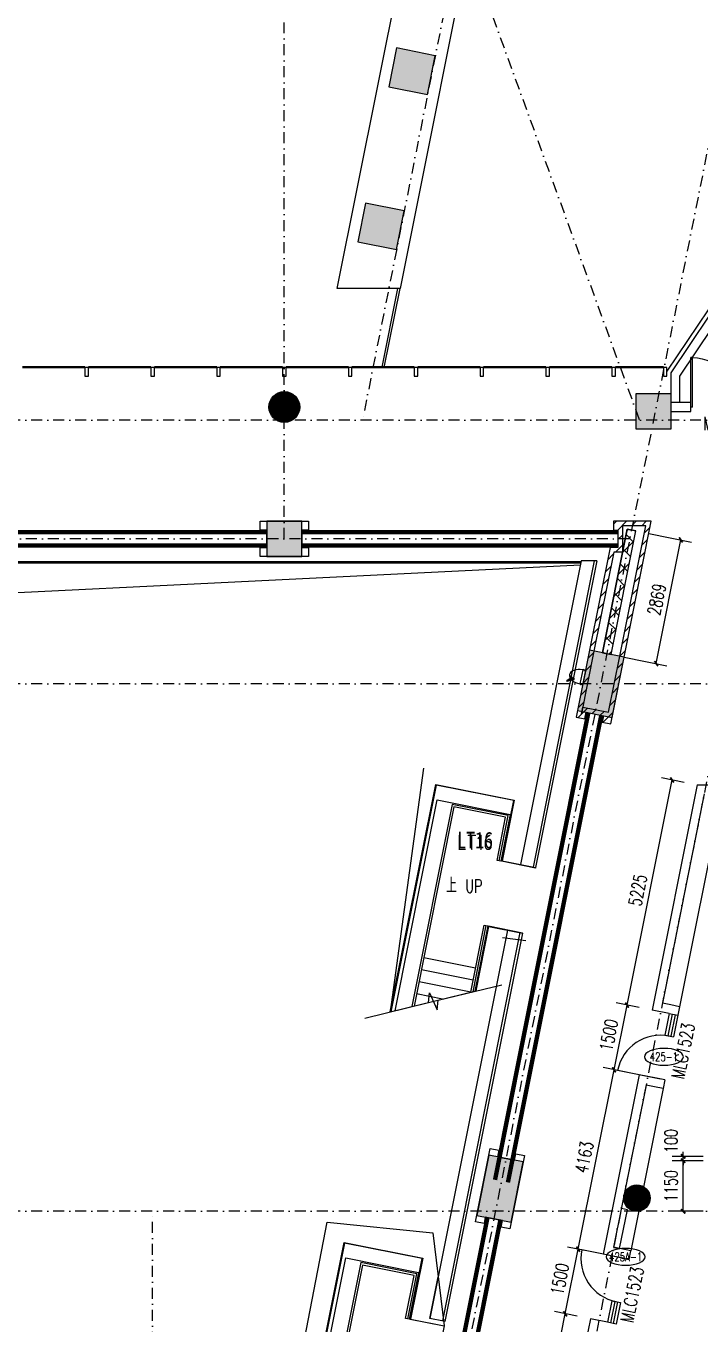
# Model space of a CAD drawing. Extents: x -354516 to 794396, y -401250 to -150594.
# Drawn here: x -287101 to -271746, y -334724 to -305188 of the extents above; entities that cross this region are included whole.
import ezdxf
from ezdxf.enums import TextEntityAlignment as Align
from ezdxf.xclip import XClip

# ---------------------------------------------------------------- set-up
doc = ezdxf.new("R2010")
doc.units = 0
doc.header["$LTSCALE"] = 1000
doc.header["$MEASUREMENT"] = 0
doc.header["$XCLIPFRAME"] = 2
for name, pattern in [('DASH', [0.35, 0.25, -0.1]), ('DASHDOT2', [0.5, 0.25, -0.125, 0, -0.125]), ('DOTE', [2.4200000000000004, 2, -0.2, 0.02, -0.2])]:
    doc.linetypes.add(name, pattern=pattern)
for name, color, linetype in [('3T_BAR', 7, 'Continuous'), ('510p-01$0$Door No.', 252, 'Continuous'), ('an-furniture', 176, 'Continuous'), ('COLUMN', 2, 'Continuous'), ('CURTWALL', 4, 'Continuous'), ('DIM_SYMB', 3, 'Continuous'), ('DOTE', 251, 'DOTE'), ('FIRE-CURTAIN', 30, 'Continuous'), ('PUB_DIM', 3, 'Continuous'), ('PUB_HATCH', 8, 'Continuous'), ('PUB_TEXT', 7, 'Continuous'), ('S-EQ1', 32, 'Continuous'), ('S-ZLSP', 1, 'Continuous'), ('SPACE', 251, 'Continuous'), ('STAIR', 250, 'Continuous'), ('SURFACE', 6, 'Continuous'), ('WALL', 2, 'Continuous'), ('WINDOW', 4, 'Continuous'), ('WINDOW_TEXT', 7, 'Continuous'), ('墙体', 7, 'Continuous'), ('房间名字和编号', 252, 'Continuous'), ('楼梯', 145, 'Continuous'), ('石膏墙体', 31, 'Continuous'), ('防火墙填充', 10, 'Continuous')]:
    doc.layers.add(name, color=color, linetype=linetype)
doc.styles.add('510p-04$0$_TCH_WINDOW', font='SIMPLEX', dxfattribs={"bigfont": 'GBCBIG'})
doc.styles.add('_TCH_DIM', font='SIMPLEX', dxfattribs={"bigfont": 'GBCBIG'})
doc.styles.add('_TCH_DIM_T3', font='SIMPLEX', dxfattribs={"width": 0.7058823529411765, "bigfont": 'GBCBIG'})
doc.styles.add('_TCH_WINDOW', font='SIMPLEX', dxfattribs={"bigfont": 'GBCBIG'})
doc.styles.add('DIMHT', font='simhei_0.ttf', dxfattribs={"width": 0.8})
doc.styles.get("Standard").update_dxf_attribs({"font": 'gbenor.shx', "bigfont": 'gbcbig.shx'})
doc.dimstyles.new('_TCH_ARCH&&100', dxfattribs={"dimtxt": 297.5, "dimasz": 100, "dimexe": 250, "dimexo": 300, "dimgap": 126.25, "dimtad": 1, "dimdec": 0, "dimzin": 0, "dimdsep": 46, "dimtxsty": '_TCH_DIM_T3', "dimblk": 'ARCHTICK', "dimcen": 0.09, "dimclrt": 7, "dimazin": 2, "dimtfac": 1, "dimtdec": 0, "dimtix": 1, "dimtmove": 2, "dimatfit": 3, "dimfxl": 0, "dimtolj": 1, "dimtzin": 0, "dimarcsym": 0})

# ---------------------------------------------------------------- blocks, each defined once
blk = doc.blocks.new('25041028')
at = {"layer": 'S-EQ1'}
for p, q in [((1344688.278864381, 4994.951760336873), (1344741.729683243, 5044.600674388057)), ((1344688.278864381, 4994.951760336815), (1344688.278864381, 4402.748391522618)), ((1344769.779837442, 5044.600674388057), (1344741.729683243, 5044.600674388057)), ((1344769.779837442, 5044.600674388057), (1344797.829991642, 5044.600674387999)), ((1344822.203685042, 5021.960658117605), (1344797.829991642, 5044.600674387999)), ((1344822.203685042, 5021.960658117547), (1344822.203685042, 4375.739493741828)), ((1344688.278864381, 4402.748391522618), (1344741.729683243, 4353.099477471493)), ((1344741.729683243, 4353.099477471493), (1344769.779837442, 4353.099477471435)), ((1344797.829991642, 4353.099477471435), (1344769.779837442, 4353.099477471435)), ((1344822.203685042, 4375.739493741828), (1344797.829991642, 4353.099477471435)), ((1345127.297443343, 4551.03064771404), (1345144.49450308, 4488.814474706713)), ((1345257.889886836, 4503.530017506622), (1345391.505621732, 4369.914282681595)), ((1345281.426092641, 4651.510824018682), (1345321.661791642, 4629.467179897358)), ((1345432.560718433, 4410.969379361428), (1345300.929945747, 4542.600151977851)), ((1345391.505621732, 4369.914282681595), (1345432.560718433, 4410.969379361428))]:
    blk.add_line(p, q, dxfattribs=at)
at = {"layer": 'S-EQ1', "extrusion": (0, 0, -1)}
for centre, major_axis, ratio, start_param, end_param in [((1344822.203685042, 4698.850075929658), (546.928219528636, 7.289896484518804e-11), 0.5907732873361754, -1.570796326794818, 1.570796326794975), ((1344917.075827812, 4708.41562254884), (382.1900821200234, 1.708091402405838e-11), 0.4930909671727352, 0.3067428626428077, 0.9883786079993562), ((1344918.922117544, 4698.253770653624), (419.1163271804464, 6.26987855058423e-10), 0.5929162391626457, 0.280468871778204, 1.002485109624426)]:
    blk.add_ellipse(centre, major_axis=major_axis, ratio=ratio, start_param=start_param, end_param=end_param, dxfattribs=at)
blk = doc.blocks.new('GRID')
at = {"layer": '墙体', "color": 250, "linetype": 'DASHDOT2', "lineweight": -3}
for p, q in [((56801.46680372731, 82511.17087839247), (51216.54076908319, 54586.54070517188)), ((63175.24119571829, 81236.41599999426), (46456.91773133927, -2355.20132190088)), ((65920.86708765286, 80687.29082160734), (49202.54362327385, -2904.326500287803)), ((49436.38350671662, 51886.54070517188), (49436.38350671661, 72586.54070517188)), ((53157.62901285987, 66586.54070517188), (57525.27182405427, 54586.54070517188)), ((107436.3835067166, 54586.54070517188), (-19063.61649328339, 54586.54070517188)), ((57305.26613675383, 51886.54070517188), (-19063.61649328339, 51886.54070517182)), ((107436.3835067166, 48586.54070517188), (-19063.61649328339, 48586.54070517188)), ((107436.3835067166, 36586.54070517188), (-19063.61649328339, 36586.54070517188)), ((46436.38350671661, -11413.45929482812), (46436.38350671661, 36586.54070517188))]:
    blk.add_line(p, q, dxfattribs=at)
blk = doc.blocks.new('510I-02-CentralForum-00$0$Atrium Stair E3-4')
at = {"layer": 'STAIR'}
for p, q in [((608325.6296748427, 127462.2595754179), (608531.5516167373, 128491.8692848906)), ((608832.5997956059, 127473.0439805641), (609089.4379831955, 128757.2349185127)), ((609431.6606396664, 128688.7903863816), (609174.8224492176, 127404.5994498419)), ((605732.9743683153, 114498.9830427813), (608031.4554721355, 125991.3885618814)), ((608320.7366788881, 124913.7284173232), (608495.2800431682, 125786.4452183758)), ((608495.2800431682, 125786.4452183758), (608320.7366828012, 124913.7284165406)), ((608778.6580620279, 125729.7696146039), (608604.1147008662, 124857.0528126706)), ((608837.5027089032, 125718.0006852288), (608662.9593477155, 124845.2838832474)), ((606174.2356723762, 116960.2405387651), (604997.5388615471, 117195.5799009309)), ((604009.056982174, 114843.7665200095), (604507.2485237017, 114744.128211704))]:
    blk.add_line(p, q, dxfattribs=at)
for points in [[(604009.1020074072, 114843.757514963), (606880.168276588, 129199.0888608654), (608667.7783805612, 128841.5668400709), (608391.3285866108, 127459.3178320914), (609155.210835582, 127306.5413822971)], [(609153.2496743524, 127296.7355755159), (608379.5616185776, 127451.4731866709), (608656.0114125279, 128833.7221946502), (606888.0129219935, 129187.3218927571), (604018.9078141641, 114841.7963536115)], [(604109.0455487977, 114823.7688066848), (606914.4868619497, 128850.9753724434), (608572.7352863301, 128519.3256875673), (608359.9492797058, 127455.3956544453), (608276.6006410582, 127472.0653821748), (608472.7167761959, 128452.6460578631), (607296.0199653668, 128687.9854200288), (604507.2485237017, 114744.128211704)], [(608531.5516167373, 128491.8692848906), (607256.7967374844, 128746.8202607412), (604458.2194890623, 114753.9340186318)], [(609372.8159930101, 128700.5593158568), (609115.9778025962, 127416.3683791663)], [(609174.8224492176, 127404.5994498419), (608832.589937449, 127473.0459521956)], [(609153.2496743524, 127296.7355755159), (609174.8224492176, 127404.5994498419)], [(608857.1143224171, 125816.0587527979), (608093.2267916759, 125968.8362589462), (605796.706849207, 114486.2365466027), (605786.9010424501, 114488.197707954), (608085.3821462704, 125980.6032270544), (608859.0754837684, 125825.8645595548)], [(608857.1143224171, 125816.0587527979), (608859.0754837684, 125825.8645595548)], [(608495.270247852, 125786.447177439), (608837.5027089032, 125718.0006852288)], [(608495.270247852, 125786.447177439), (608837.5027089032, 125718.0006852288)], [(608837.5027089032, 125718.0006852288), (608857.1143224171, 125816.0587527979)], [(607786.3103032118, 125020.6136929432), (606609.6134923827, 125255.9530551089)], [(607731.3977853734, 124746.0511037509), (606554.700974544, 124981.3904659153)], [(607676.4852675347, 124471.4885145573), (606499.7884567054, 124706.827876722)], [(607621.572749696, 124196.9259253639), (606444.8759388666, 124432.2652875284)], [(607566.6602318573, 123922.3633361705), (606389.963421028, 124157.7026983351)], [(607511.7477140186, 123647.800746977), (606335.0509031892, 123883.1401091415)], [(607456.8351961799, 123373.2381577835), (606280.1383853506, 123608.5775199482)], [(607401.9226783413, 123098.6755685901), (606225.2258675118, 123334.0149307547)], [(607347.0101605025, 122824.1129793966), (606170.3133496734, 123059.4523415624)], [(607292.0976426639, 122549.5503902033), (606115.4008318348, 122784.8897523691)], [(607237.1851248251, 122274.9878010097), (606060.4883139958, 122510.3271631742)], [(607182.2726069865, 122000.4252118162), (606005.5757961574, 122235.764573982)], [(607127.3600891478, 121725.8626226234), (605950.6632783188, 121961.2019847891)], [(606778.2733686018, 119980.4290198932), (605601.5765577724, 120215.7683820572)], [(606833.1858864404, 120254.9916090865), (605656.4890756108, 120490.3309712494)], [(606723.3608507632, 119705.8664306996), (605546.6640399337, 119941.2057928636)], [(606668.4483329244, 119431.3038415063), (605491.751522095, 119666.6432036703)], [(606613.5358150858, 119156.7412523128), (605436.8390042563, 119392.0806144767)], [(606558.623297247, 118882.1786631194), (605381.9264864177, 119117.5180252834)], [(606503.7107794083, 118607.6160739259), (605327.0139685789, 118842.9554360898)], [(606448.7982615697, 118333.0534847324), (605272.1014507402, 118568.3928468963)], [(606393.8857437309, 118058.490895539), (605217.1889329018, 118293.8302577047)], [(606338.9732258923, 117783.9283063455), (605162.2764150632, 118019.2676685113)], [(606284.0607080535, 117509.365717152), (605107.3638972245, 117744.7050793178)], [(606229.1481902149, 117234.8031279586), (605052.4513793858, 117470.1424901244)], [(604942.6263437084, 116921.0173117374), (606119.3231545375, 116685.6779495717)], [(606119.3231545375, 116685.6779495717), (604942.6263437084, 116921.0173117374)], [(606009.4981188601, 116136.5527711847), (604832.801308031, 116371.8921333505)], [(606064.4106366988, 116411.1153603782), (604887.7138258697, 116646.454722544)]]:
    blk.add_lwpolyline(points, dxfattribs=at)
blk.add_lwpolyline([(608065.7750769984, 125984.5246409088), (605767.2939731783, 114492.1191218087), (605683.9453345308, 114508.7888495382), (607982.4264383509, 126001.1943686384)], close=True, dxfattribs=at)
blk = doc.blocks.new('510I-02-CentralForum-00$0$Atrium Stair E4-5')
at = {"layer": '楼梯'}
for p, q in [((616357.4809652906, 126965.573198304), (616563.402902276, 127995.1829087614)), ((614047.2329484434, 115414.332827649), (616063.3067695969, 125494.702183365)), ((614151.1744963727, 116188.9915619403), (612974.4776844213, 116424.3309184952)), ((612813.2070584237, 115617.9777685126), (612313.2364380134, 115708.4865509665)), ((614874.8529486204, 115248.8088317176), (614876.8141099251, 115258.6146384839))]:
    blk.add_line(p, q, dxfattribs=at)
for points in [[(612313.2357509257, 115708.483115528), (614912.0195587798, 128702.4024769887), (616699.6296644578, 128344.8804647182), (616423.1798770727, 126962.6314552908), (617187.0621267722, 126809.855009139)], [(617185.1009655894, 126800.0492023485), (616411.4129090768, 126954.7868098142), (616687.862696462, 128337.0358192415), (614919.8642042414, 128690.6355089179), (612323.0774644127, 115706.7014878311)], [(612413.5459508987, 115690.3277002078), (614946.338145776, 128354.2889886034), (616604.5865717379, 128022.6393116344), (616391.8005701862, 126958.709277495), (616308.4519314592, 126975.3790048271), (616504.5680619216, 127955.9596814533), (615327.8712499703, 128191.2990380082), (612813.2070584237, 115617.9777685126)], [(616563.402902276, 127995.1829087614), (615288.6480218074, 128250.1338785335), (612763.8722943969, 115626.2549284654)], [(617187.0621267722, 126809.855009139), (617185.1009654676, 126800.0492023728)], [(614874.8529486204, 115248.8088317176), (614101.1596226296, 115403.5474930791), (616117.2334437832, 125483.9168487951), (616890.9267820191, 125329.1781849848)], [(614876.8141099251, 115258.6146384839), (614112.9265907005, 115411.3921385407), (616125.0780892449, 125472.1498807243), (616888.9656207145, 125319.3723782186)], [(616888.9656207145, 125319.3723782186), (616890.9267820191, 125329.1781849848)], [(615818.1616053027, 124523.9273132593), (614641.4647933514, 124759.2666698142)], [(615763.2490887734, 124249.3647238052), (614586.5522768222, 124484.7040803601)], [(615708.3365722442, 123974.802134351), (614531.6397602926, 124210.1414909047)], [(615653.4240557146, 123700.2395448956), (614476.7272437632, 123935.5789014495)], [(615598.5115391852, 123425.6769554404), (614421.8147272337, 123661.0163119941)], [(615543.5990226557, 123151.1143659852), (614366.9022107043, 123386.4537225389)], [(615488.6865061263, 122876.5517765299), (614311.9896941747, 123111.8911330835)], [(615433.7739895968, 122601.9891870746), (614257.0771776453, 122837.3285436283)], [(615323.9489565379, 122052.8640081639), (614147.2521445865, 122288.2033647188)], [(615378.8614730673, 122327.4265976192), (614202.1646611159, 122562.7659541731)], [(615269.0364400084, 121778.3014187088), (614092.3396280571, 122013.6407752637)], [(615214.1239234789, 121503.7388292534), (614037.4271115274, 121739.078185807)], [(615159.2114069494, 121229.1762397981), (613982.5145949981, 121464.515596353)], [(615104.29889042, 120954.6136503433), (613927.6020784688, 121189.9530068982)], [(614810.1246947263, 119483.7426354038), (613633.4278827745, 119719.0819919558)], [(614755.2121781969, 119209.1800459486), (613578.5153662453, 119444.5194025018)], [(614700.2996616674, 118934.6174564931), (613523.6028497157, 119169.9568130464)], [(614645.387145138, 118660.0548670379), (613468.6903331863, 118895.3942235911)], [(614590.4746286084, 118385.4922775826), (613413.7778166569, 118620.8316341357)], [(614535.562112079, 118110.9296881274), (613358.8653001274, 118346.2690446805)], [(614480.6495955496, 117836.3670986721), (613303.9527835979, 118071.7064552251)], [(614425.73707902, 117561.8045092167), (613249.0402670684, 117797.1438657698)], [(614370.8245624906, 117287.2419197614), (613194.1277505393, 117522.5812763163)], [(614260.9995294316, 116738.1167408508), (613084.3027174803, 116973.4560974058)], [(614315.9120459611, 117012.6793303061), (613139.2152340098, 117248.018686861)], [(614206.0870129021, 116463.5541513956), (613029.3902009509, 116698.8935079505)], [(612919.5651678919, 116149.7683290398), (614096.2619798433, 115914.4289724849)], [(614096.2619798433, 115914.4289724849), (612919.5651678919, 116149.7683290398)]]:
    blk.add_lwpolyline(points, dxfattribs=at)
blk.add_lwpolyline([(616097.6263744927, 125487.838262556), (614081.552553339, 115407.46890684), (613998.2039146121, 115424.138634172), (616014.2777357656, 125504.5079898881)], close=True, dxfattribs=at)
blk = doc.blocks.new('_ArchTick')
at = {"color": 0, "linetype": 'ByBlock', "const_width": 0.4}
blk.add_lwpolyline([(-0.5, -0.5), (0.5, 0.5)], dxfattribs=at)
blk = doc.blocks.new('*D515')
at = {"layer": 'Defpoints', "color": 0}
for p in [(-272381.9982301627, -322344.3756124058), (-271812.4917387573, -322458.6264066658), (-272840.2863072384, -327581.8790052362)]:
    blk.add_point(p, dxfattribs=at)
at = {"layer": 'PUB_DIM', "color": 0, "lineweight": -2}
for p, q in [((-273409.7927986437, -327467.6282109762), (-272381.9982301627, -322344.3756124058)), ((-272106.6311771603, -322399.6180108567), (-272627.1144288318, -322295.2019492316)), ((-273134.4257456413, -327522.870609427), (-273654.9089973129, -327418.4545478019))]:
    blk.add_line(p, q, dxfattribs=at)
at = {"layer": 'PUB_DIM', "color": 0, "lineweight": -2, "xscale": 100, "yscale": 100, "zscale": 100}
for p, rotation in [((-272381.9982301627, -322344.3756124058), 78.65626248265718), ((-273409.7927986437, -327467.6282109762), 258.6562624826572)]:
    blk.add_blockref('_ArchTick', p, dxfattribs=dict(at, rotation=rotation))
at = {"layer": 'PUB_DIM', "color": 7, "insert": (-273165.5233329393, -324851.9108821992), "char_height": 297.5, "attachment_point": 5, "rotation": 78.65626248265718, "style": '_TCH_DIM_T3'}
blk.add_mtext('\\A1;5225', dxfattribs=at)
blk = doc.blocks.new('*D516')
at = {"layer": 'Defpoints', "color": 0}
for p in [(-273409.7927986437, -327467.6282109761), (-272840.2863072383, -327581.8790052361), (-273135.3970911752, -329052.9191693274)]:
    blk.add_point(p, dxfattribs=at)
at = {"layer": 'PUB_DIM', "color": 0, "lineweight": -2}
for p, q in [((-273704.9035825806, -328938.6683750674), (-273409.7927986437, -327467.6282109761)), ((-273134.4257456413, -327522.870609427), (-273654.9089973129, -327418.4545478018)), ((-273429.5365295782, -328993.9107735182), (-273950.0197812497, -328889.494711893))]:
    blk.add_line(p, q, dxfattribs=at)
at = {"layer": 'PUB_DIM', "color": 0, "lineweight": -2, "xscale": 100, "yscale": 100, "zscale": 100}
for p, rotation in [((-273409.7927986437, -327467.6282109761), 78.65626248265534), ((-273704.9035825806, -328938.6683750674), 258.6562624826554)]:
    blk.add_blockref('_ArchTick', p, dxfattribs=dict(at, rotation=rotation))
at = {"layer": 'PUB_DIM', "color": 7, "insert": (-273826.9760091482, -328149.05726353), "char_height": 297.5, "attachment_point": 5, "rotation": 78.65626248265532, "style": '_TCH_DIM_T3'}
blk.add_mtext('\\A1;1500', dxfattribs=at)
blk = doc.blocks.new('*D517')
at = {"layer": 'Defpoints', "color": 0}
for p in [(-273704.9035825804, -328938.6683750674), (-273135.3970911752, -329052.9191693273), (-273954.2253684722, -333134.5364770002)]:
    blk.add_point(p, dxfattribs=at)
at = {"layer": 'PUB_DIM', "color": 0, "lineweight": -2}
for p, q in [((-274523.7318598774, -333020.2856827403), (-273704.9035825804, -328938.6683750674)), ((-273429.5365295782, -328993.9107735181), (-273950.0197812496, -328889.4947118931)), ((-274248.3648068751, -333075.5280811911), (-274768.8480585465, -332971.112019566))]:
    blk.add_line(p, q, dxfattribs=at)
at = {"layer": 'PUB_DIM', "color": 0, "lineweight": -2, "xscale": 100, "yscale": 100, "zscale": 100}
for p, rotation in [((-273704.9035825804, -328938.6683750674), 78.65626248265805), ((-274523.7318598774, -333020.2856827403), 258.6562624826581)]:
    blk.add_blockref('_ArchTick', p, dxfattribs=dict(at, rotation=rotation))
at = {"layer": 'PUB_DIM', "color": 7, "insert": (-274383.9455397649, -330925.3859994122), "char_height": 297.5, "attachment_point": 5, "rotation": 78.65626248265805, "style": '_TCH_DIM_T3'}
blk.add_mtext('\\A1;4163', dxfattribs=at)
blk = doc.blocks.new('*D518')
at = {"layer": 'Defpoints', "color": 0}
for p in [(-274523.7318598774, -333020.2856827403), (-273954.2253684721, -333134.5364770002), (-274249.2508460425, -334605.1514140308)]:
    blk.add_point(p, dxfattribs=at)
at = {"layer": 'PUB_DIM', "color": 0, "lineweight": -2}
for p, q in [((-274818.7573374478, -334490.9006197709), (-274523.7318598774, -333020.2856827403)), ((-274248.3648068751, -333075.5280811911), (-274768.8480585465, -332971.1120195659)), ((-274543.3902844455, -334546.1430182217), (-275063.873536117, -334441.7269565965))]:
    blk.add_line(p, q, dxfattribs=at)
at = {"layer": 'PUB_DIM', "color": 0, "lineweight": -2, "xscale": 100, "yscale": 100, "zscale": 100}
for p, rotation in [((-274523.7318598774, -333020.2856827403), 78.65626248265765), ((-274818.7573374478, -334490.9006197709), 258.6562624826577)]:
    blk.add_blockref('_ArchTick', p, dxfattribs=dict(at, rotation=rotation))
at = {"layer": 'PUB_DIM', "color": 7, "insert": (-274940.8724171987, -333701.5021217638), "char_height": 297.5, "attachment_point": 5, "rotation": 78.65626248265765, "style": '_TCH_DIM_T3'}
blk.add_mtext('\\A1;1500', dxfattribs=at)
blk = doc.blocks.new('*D519')
at = {"layer": 'Defpoints', "color": 0}
for p in [(-274818.7573374478, -334490.9006197709), (-274249.2508460425, -334605.1514140308), (-275537.5489044223, -341026.9370293035)]:
    blk.add_point(p, dxfattribs=at)
at = {"layer": 'PUB_DIM', "color": 0, "lineweight": -2}
for p, q in [((-276107.0553958276, -340912.6862350436), (-274818.7573374478, -334490.9006197709)), ((-274543.3902844455, -334546.1430182217), (-275063.873536117, -334441.7269565965)), ((-275831.6883428253, -340967.9286334944), (-276352.1715944967, -340863.5125718692))]:
    blk.add_line(p, q, dxfattribs=at)
at = {"layer": 'PUB_DIM', "color": 0, "lineweight": -2, "xscale": 100, "yscale": 100, "zscale": 100}
for p, rotation in [((-274818.7573374478, -334490.9006197709), 78.65626248265731), ((-276107.0553958276, -340912.6862350436), 258.6562624826573)]:
    blk.add_blockref('_ArchTick', p, dxfattribs=dict(at, rotation=rotation))
at = {"layer": 'PUB_DIM', "color": 7, "insert": (-275732.5341851737, -337647.7023979155), "char_height": 297.5, "attachment_point": 5, "rotation": 78.65626248265731, "style": '_TCH_DIM_T3'}
blk.add_mtext('\\A1;6550', dxfattribs=at)
blk = doc.blocks.new('$DorLib2D$00000225')
at = {"color": 0}
for p, q in [((0.4750000000000032, -0.001447885298549778), (0.4750000000000032, 0.7521225008925327)), ((0.4750000000000032, 0.7521225008925327), (0.5000000000000036, 0.7521225008925363)), ((0.5000000000000036, -0.001447885298549778), (0.5000000000000036, 0.7521225008925363)), ((-0.4999999999999982, -3.552713678800501e-15), (-0.5, 0.252035990386009)), ((-0.4750000000000014, 0.252035990386009), (-0.5, 0.252035990386009)), ((-0.4749999999999996, -3.552713678800501e-15), (-0.4750000000000014, 0.252035990386009)), ((-0.4749999999999996, -3.552713678800501e-15), (-0.4999999999999947, -3.552713678800501e-15)), ((0.4750000000000032, -0.001447885298549778), (0.4999999999999929, -0.001447885298549778))]:
    blk.add_line(p, q, dxfattribs=at)
for centre, radius, start, end in [((0.5046168020419071, -0.001920809357812914), 0.7546247204382253, 92.24926861260724, 179.7237749158362), ((-0.5007908120542499, 0.002572563917482285), 0.2507930763238999, 359.7898704778746, 84.09743784757413)]:
    blk.add_arc(centre, radius, start, end, dxfattribs=at)
blk = doc.blocks.new('_YZH')
at = {"color": 255}
blk.add_circle((0, 0), 0.5, dxfattribs=at)
at = {"layer": 'PUB_HATCH', "color": 250, "const_width": 0.5}
blk.add_lwpolyline([(-0.25, 0, 1), (0.25, 0, 1)], format="xyb", close=True, dxfattribs=at)
blk = doc.blocks.new('_FZH')
at = {"color": 255}
blk.add_lwpolyline([(-0.5, -0.5), (0.5, -0.5), (0.5, 0.5), (-0.5, 0.5)], close=True, dxfattribs=at)
at = {"layer": 'PUB_HATCH', "color": 250}
blk.add_solid([(-0.5, -0.5), (0.5, -0.5), (-0.5, 0.5), (0.5, 0.5)], dxfattribs=at)
blk = doc.blocks.new('510p-04$0$Door_Tag')
at = {"extrusion": (0, 0, -1)}
blk.add_ellipse((0, 0), major_axis=(443.2235597534624, 0.9844740034545111), ratio=0.4318590613885676, dxfattribs=at)
at = {"style": '510p-04$0$_TCH_WINDOW', "width": 0.7058823529411765}
blk.add_attdef('DOOR_TAG', text='', height=200, dxfattribs=at).set_placement((0, 0), align=Align.MIDDLE_CENTER)
blk = doc.blocks.new('F8D958FG9FF')
at = {"layer": '房间名字和编号'}
blk.add_text('LT16', height=350, dxfattribs=at).set_placement((-72188.40049211486, -370959.9943959008))
blk = doc.blocks.new('*D507')
at = {"layer": 'Defpoints', "color": 0}
for p in [(-272132.3622887806, -330908.0598567767), (-271375.6622861468, -330908.0598567767), (-271375.6622861468, -331008.0598567767)]:
    blk.add_point(p, dxfattribs=at)
at = {"layer": 'PUB_DIM', "color": 0, "lineweight": -2}
for p, q in [((-271675.6622861468, -330908.0598567767), (-272382.3622887806, -330908.0598567767)), ((-271675.6622861468, -331008.0598567767), (-272382.3622887806, -331008.0598567767)), ((-272132.3622887806, -330908.0598567767), (-272132.3622887806, -330808.0598567767)), ((-272132.3622887806, -331008.0598567767), (-272132.3622887806, -330908.0598567767)), ((-272132.3622887806, -331008.0598567767), (-272132.3622887806, -331108.0598567767))]:
    blk.add_line(p, q, dxfattribs=at)
at = {"layer": 'PUB_DIM', "color": 0, "lineweight": -2, "xscale": 100, "yscale": 100, "zscale": 100}
for p, rotation in [((-272132.3622887806, -330908.0598567767), 270), ((-272132.3622887806, -331008.0598567767), 90)]:
    blk.add_blockref('_ArchTick', p, dxfattribs=dict(at, rotation=rotation))
at = {"layer": 'PUB_DIM', "color": 7, "insert": (-272407.3622887805, -330558.0598567766), "char_height": 297.5, "attachment_point": 5, "rotation": 90, "style": '_TCH_DIM_T3'}
blk.add_mtext('\\A1;100', dxfattribs=at)
blk = doc.blocks.new('*D508')
at = {"layer": 'Defpoints', "color": 0}
for p in [(-272132.3622887806, -331008.0598567767), (-271375.6622861468, -331008.0598567767), (-271375.662286147, -332158.0598567769)]:
    blk.add_point(p, dxfattribs=at)
at = {"layer": 'PUB_DIM', "color": 0, "lineweight": -2}
for p, q in [((-271675.6622861468, -331008.0598567767), (-272382.3622887806, -331008.0598567767)), ((-272132.3622887806, -332158.0598567769), (-272132.3622887806, -331008.0598567767)), ((-271675.662286147, -332158.0598567769), (-272382.3622887806, -332158.0598567769))]:
    blk.add_line(p, q, dxfattribs=at)
at = {"layer": 'PUB_DIM', "color": 0, "lineweight": -2, "xscale": 100, "yscale": 100, "zscale": 100}
for p, rotation in [((-272132.3622887806, -331008.0598567767), 90), ((-272132.3622887806, -332158.0598567769), 270)]:
    blk.add_blockref('_ArchTick', p, dxfattribs=dict(at, rotation=rotation))
at = {"layer": 'PUB_DIM', "color": 7, "insert": (-272407.3622887806, -331583.0598567768), "char_height": 297.5, "attachment_point": 5, "rotation": 90, "style": '_TCH_DIM_T3'}
blk.add_mtext('\\A1;1150', dxfattribs=at)
blk = doc.blocks.new('*D513')
at = {"layer": 'Defpoints', "color": 0}
for p in [(-273208.7631740192, -316677.6714702908), (-272183.008560996, -316882.8223928957), (-273771.4818794232, -319491.264997307)]:
    blk.add_point(p, dxfattribs=at)
at = {"layer": 'PUB_DIM', "color": 0, "lineweight": -2}
for p, q in [((-272914.5889713119, -316736.5063108323), (-271937.8633920733, -316931.8514266803)), ((-272745.7272664, -319696.4159199119), (-272183.008560996, -316882.8223928957)), ((-273477.3076767159, -319550.0998378486), (-272500.5820974773, -319745.4449536965))]:
    blk.add_line(p, q, dxfattribs=at)
at = {"layer": 'PUB_DIM', "color": 0, "lineweight": -2, "xscale": 100, "yscale": 100, "zscale": 100}
for p, rotation in [((-272183.008560996, -316882.8223928957), 78.69006752596566), ((-272745.7272664, -319696.4159199119), 258.6900675259657)]:
    blk.add_blockref('_ArchTick', p, dxfattribs=dict(at, rotation=rotation))
at = {"layer": 'PUB_DIM', "color": 7, "insert": (-272734.0275995131, -318235.6872192406), "char_height": 297.5, "attachment_point": 5, "rotation": 78.69006752596566, "style": '_TCH_DIM_T3'}
blk.add_mtext('\\A1;2869', dxfattribs=at)

msp = doc.modelspace()

# ---------------------------------------------------------------- hatches: boundary and pattern name
at = {"layer": '房间名字和编号'}
h = msp.add_hatch(dxfattribs=at)
h.set_pattern_fill('ANSI31', color=31, scale=100)
h.set_pattern_definition([(45, (-401867.8622887805, 38234.90896818246), (-112.2532015133644, 112.2532015133644), [])])
h.paths.add_polyline_path([(-272858.8996805015, -316458.0598567768), (-273715.7038716258, -316458.0598567768), (-273715.7038716258, -316658.0598567768), (-273615.7038716258, -316658.0598567768), (-273615.7038716258, -317058.0598567768), (-273794.7323849609, -317058.0598567768), (-274261.7622002345, -319393.2089331446), (-274261.7722172686, -319393.2069297379), (-274565.7417020105, -320913.1064411008), (-274369.6255666517, -320952.3296676481), (-274340.2086807159, -320805.2424594388), (-273947.9758761761, -320883.6890207307), (-273977.3932963513, -321030.7761216962), (-273781.2771613501, -321069.9993491971), (-273477.3076767342, -319550.09983794)])
h.paths.add_polyline_path([(-273575.3658735524, -319530.488870683), (-273830.3078107783, -320805.2422436344), (-274418.6554909751, -320687.5727070191), (-274448.0723769799, -320834.6599155728), (-274448.0726671249, -320834.6598575438), (-274163.9943254567, -319414.2194700594), (-273712.7519946891, -317158.0598567768), (-273515.7038716258, -317158.0598567768), (-273515.7038716258, -316558.0598567768), (-272980.8800707734, -316558.0598567768)], flags=16)
at = {"layer": '防火墙填充'}
h = msp.add_hatch(dxfattribs=at)
h.set_pattern_fill('多孔材料', color=256, scale=100)
h.set_pattern_definition([(45, (-401667.8622887805, -106923.5910318177), (-200.0002033111466, 200.0002033111467), []), (135, (-401667.8622887805, -106923.5910318177), (-200.0002033111467, -200.0002033111466), [])])
h.paths.add_polyline_path([(-273208.7631740199, -316677.6714702907), (-273306.821241589, -316658.0598567768), (-273869.5396930225, -319471.6521139446), (-273771.4813714838, -319491.2624576099)])
h.paths.add_polyline_path([(-273346.821241589, -316858.0598567768), (-273448.8016318608, -316858.0598567768), (-273967.5980145613, -319452.0417702793), (-273869.5396930225, -319471.6521139446)])
h.paths.add_polyline_path([(-273306.821241589, -316658.0598567768), (-273404.8793091581, -316638.448243263), (-273448.8016318608, -316858.0598567768), (-273346.821241589, -316858.0598567768)])

# ---------------------------------------------------------------- linework, layer by layer
at = {"layer": '3T_BAR'}
for p, q in [((-285675.5417456824, -312958.0598570258), (-285755.5417456824, -312958.0598570246)), ((-285755.5417456824, -312958.0598570246), (-285755.5417456854, -313158.0598570246)), ((-285675.5417456854, -313158.0598570258), (-285675.5417456824, -312958.0598570258)), ((-284175.5417456824, -312958.0598570482), (-284255.5417456824, -312958.059857047)), ((-284255.5417456824, -312958.059857047), (-284255.5417456854, -313158.059857047)), ((-284175.5417456854, -313158.0598570482), (-284175.5417456824, -312958.0598570482)), ((-282675.5417456824, -312958.0598570705), (-282755.5417456824, -312958.0598570693)), ((-282755.5417456824, -312958.0598570693), (-282755.5417456854, -313158.0598570693)), ((-282675.5417456854, -313158.0598570705), (-282675.5417456824, -312958.0598570705)), ((-281175.5417456824, -312958.0598570929), (-281255.5417456824, -312958.0598570917)), ((-281255.5417456824, -312958.0598570917), (-281255.5417456854, -313158.0598570917)), ((-281175.5417456854, -313158.0598570929), (-281175.5417456824, -312958.0598570929)), ((-279675.5417456824, -312958.0598571152), (-279755.5417456824, -312958.059857114)), ((-279755.5417456824, -312958.059857114), (-279755.5417456854, -313158.059857114)), ((-279675.5417456854, -313158.0598571152), (-279675.5417456824, -312958.0598571152)), ((-278175.5417456824, -312958.0598571375), (-278255.5417456824, -312958.0598571363)), ((-278255.5417456824, -312958.0598571363), (-278255.5417456854, -313158.0598571363)), ((-278175.5417456854, -313158.0598571375), (-278175.5417456824, -312958.0598571375)), ((-276675.5417456824, -312958.0598571599), (-276755.5417456824, -312958.0598571586)), ((-276755.5417456824, -312958.0598571586), (-276755.5417456854, -313158.0598571586)), ((-276675.5417456854, -313158.0598571599), (-276675.5417456824, -312958.0598571599)), ((-275175.5417456824, -312958.0598571822), (-275255.5417456824, -312958.059857181)), ((-275255.5417456824, -312958.059857181), (-275255.5417456854, -313158.059857181)), ((-275175.5417456854, -313158.0598571822), (-275175.5417456824, -312958.0598571822)), ((-273675.5417456824, -312958.0598572046), (-273755.5417456824, -312958.0598572033)), ((-273755.5417456824, -312958.0598572033), (-273755.5417456854, -313158.0598572033)), ((-273675.5417456854, -313158.0598572046), (-273675.5417456824, -312958.0598572046)), ((-272501.3017456824, -312958.0598572221), (-272581.3017456824, -312958.0598572209)), ((-272581.3017456824, -312958.0598572209), (-272581.3017456854, -313158.0598572209)), ((-272501.3017456854, -313158.0598572221), (-272501.3017456824, -312958.0598572221)), ((-285755.5417456854, -313158.0598570246), (-285675.5417456854, -313158.0598570258)), ((-284255.5417456854, -313158.059857047), (-284175.5417456854, -313158.0598570482)), ((-282755.5417456854, -313158.0598570693), (-282675.5417456854, -313158.0598570705)), ((-281255.5417456854, -313158.0598570917), (-281175.5417456854, -313158.0598570929)), ((-279755.5417456854, -313158.059857114), (-279675.5417456854, -313158.0598571152)), ((-278255.5417456854, -313158.0598571363), (-278175.5417456854, -313158.0598571375)), ((-276755.5417456854, -313158.0598571586), (-276675.5417456854, -313158.0598571599)), ((-275255.5417456854, -313158.059857181), (-275175.5417456854, -313158.0598571822)), ((-273755.5417456854, -313158.0598572033), (-273675.5417456854, -313158.0598572046)), ((-272581.3017456854, -313158.0598572209), (-272501.3017456854, -313158.0598572221))]:
    msp.add_line(p, q, dxfattribs=at)
at = {"layer": 'an-furniture'}
for points in [[(-271274.8225453694, -322814.9521968951), (-272212.5262711628, -327503.4708258701)], [(-272585.1469620398, -329366.5742802583), (-273323.7643524623, -333056.5385848411)]]:
    msp.add_lwpolyline(points, dxfattribs=at)
at = {"layer": 'CURTWALL'}
for p, q in [((-287175.5417456821, -312938.0598570035), (-285755.5417456822, -312938.0598570246)), ((-287175.5417456824, -312958.0598570035), (-285755.5417456825, -312958.0598570246)), ((-285675.5417456822, -312938.0598570258), (-284255.5417456828, -312938.059857047)), ((-285675.5417456825, -312958.0598570258), (-284255.5417456831, -312958.059857047)), ((-284175.5417456817, -312938.0598570481), (-282755.5417456817, -312938.0598570693)), ((-284175.541745682, -312958.0598570482), (-282755.541745682, -312958.0598570693)), ((-282675.5417456817, -312938.0598570706), (-281255.5417456804, -312938.0598570916)), ((-282675.541745682, -312958.0598570706), (-281255.5417456807, -312958.0598570917)), ((-281175.5417456828, -312938.0598570929), (-279755.5417456828, -312938.059857114)), ((-281175.5417456831, -312958.0598570929), (-279755.5417456831, -312958.059857114)), ((-279675.5417456828, -312938.0598571153), (-278255.5417456828, -312938.0598571365)), ((-279675.5417456831, -312958.0598571152), (-278255.5417456831, -312958.0598571364)), ((-278175.5417456804, -312938.0598571375), (-276755.5417456828, -312938.0598571587)), ((-278175.5417456807, -312958.0598571376), (-276755.5417456831, -312958.0598571587)), ((-276675.5417456828, -312938.0598571603), (-275255.5417456828, -312938.0598571814)), ((-276675.5417456831, -312958.0598571599), (-275255.5417456831, -312958.059857181)), ((-275175.5417456828, -312938.059857182), (-273755.5417456828, -312938.0598572032)), ((-275175.5417456831, -312958.0598571823), (-273755.5417456831, -312958.0598572035)), ((-273675.5417456781, -312938.0598572052), (-272581.3017456828, -312938.0598572215)), ((-273675.5417456783, -312958.0598572046), (-272581.3017456831, -312958.0598572209))]:
    msp.add_line(p, q, dxfattribs=at)
at = {"layer": 'DIM_SYMB', "color": 251}
msp.add_lwpolyline([(-277149.9561148746, -325012.7192320868, 0, 0, 0), (-277554.872025876, -327037.3438096798, 80.00000000000001, 0, 0), (-277613.7056083969, -327331.5182639884, 0, 0, 0)], format="xyseb", dxfattribs=at)
msp.add_lwpolyline([(-279384.5189240944, -327763.4239595662), (-277933.6787801884, -327409.5605027407), (-277909.1826371402, -327187.4297822361), (-277737.7128354837, -327577.9199812522), (-277715.0867042082, -327356.2453611891), (-276264.2465603022, -327002.3819043636)], dxfattribs=at)
at = {"layer": 'FIRE-CURTAIN', "linetype": 'DASH', "const_width": 100}
for points in [[(-281615.7038716258, -316708.0598534061), (-295815.7038716258, -316708.0598534061)], [(-273615.7038716258, -316708.0598567768), (-280815.703871626, -316708.0598567768)], [(-281615.7038716258, -317008.0598534061), (-295815.7038716258, -317008.0598534061)], [(-273615.7038716258, -317008.0598567768), (-280815.703871626, -317008.0598567768)], [(-274291.189637539, -320815.0489061191), (-276416.6270483455, -331442.2359601518)], [(-273997.0154348317, -320873.8837466605), (-276122.4528456383, -331501.0708006932)], [(-276588.2191811807, -332300.1966243279), (-277719.5978232407, -337957.0898346275)], [(-276294.0449784735, -332359.0314648694), (-277425.4236205334, -338015.9246751689)]]:
    msp.add_lwpolyline(points, dxfattribs=at)
at = {"layer": 'STAIR'}
msp.add_lwpolyline([(-274471.3884795951, -317458.0598567768), (-296090.2228218237, -318517.975203905), (-295960.1400229939, -352458.0599582986)], dxfattribs=at)
at = {"layer": 'SURFACE', "color": 251}
for p, q in [((-274455.3884788352, -317378.05985293), (-297861.7630861214, -317378.05985293)), ((-274461.3884789544, -317408.0598534068), (-297855.7630861209, -317408.0598529324)), ((-274451.3884788352, -317358.05985293), (-275833.9997776184, -324271.1163501412)), ((-274156.6651507813, -317358.05985293), (-275550.6119618564, -324327.7939118884)), ((-274095.4769167501, -317358.05985293), (-275491.7771211745, -324339.5608797328)), ((-274095.4769167501, -317358.05985293), (-274451.3884788352, -317358.05985293)), ((-276132.0377024239, -325761.6106973119), (-277899.0913341336, -334596.6304206843)), ((-275848.7084870868, -325818.2765389743), (-277615.7143419303, -334653.3058187211)), ((-275789.873646521, -325830.0435067957), (-277556.8795014356, -334665.0727867362))]:
    msp.add_line(p, q, dxfattribs=at)
at = {"layer": 'SURFACE', "color": 252}
for points in [[(-278147.8287926833, -301855.5983300339), (-276749.8850861388, -302004.5071052035), (-278580.5956367451, -311158.0598572215), (-280008.3211005527, -311158.0598572215), (-278147.8287926833, -301855.5983300339)], [(-278989.6602086027, -312948.2532311068), (-278631.5905208716, -311158.0598572215)], [(-278940.6313381647, -312958.0598545609), (-278580.6001558548, -311158.0598572215)]]:
    msp.add_lwpolyline(points, dxfattribs=at)
at = {"layer": 'WALL'}
for p, q in [((-268215.2231982945, -306658.0598605594), (-272501.3017456837, -313041.3522155328)), ((-272206.821241589, -313157.8272078075), (-268996.0835256177, -308358.0598567447)), ((-272206.821241589, -313157.8272078075), (-272206.821241589, -313157.8272078075)), ((-271956.8259183365, -313758.059853406), (-272406.821241589, -313758.0598534061)), ((-272406.821241589, -313958.0598534061), (-271956.8259183365, -313958.0598534062)), ((-271956.8259183365, -313958.0598534062), (-271956.8259183365, -313758.059853406)), ((-273967.5975066219, -319452.0392305822), (-273404.8793091581, -316638.4482432629)), ((-273771.4813714838, -319491.2624576099), (-273208.7631740199, -316677.6714702906)), ((-273404.8793091581, -316638.4482432629), (-273208.7631740199, -316677.6714702906)), ((-271815.3254659805, -322458.0598534068), (-272840.23552824, -327581.8891921968)), ((-271815.3254659805, -322458.0598534068), (-261515.6941564004, -322458.0598534062)), ((-271651.3692099327, -322658.0598534068), (-272604.8824588285, -327424.9553494333)), ((-272408.7632337891, -327464.1355253762), (-272604.8824588285, -327424.9553494333)), ((-272408.7801391672, -327464.2200522693), (-272408.7632337891, -327464.1355253762)), ((-272212.664004029, -327503.4432792969), (-272408.7801391672, -327464.2200522693)), ((-272212.664004029, -327503.4432792969), (-272251.8703265769, -327699.4748920366)), ((-272447.9864617151, -327660.2516650078), (-272840.23552824, -327581.8891921968)), ((-272447.9864617151, -327660.2516650078), (-272251.8703265769, -327699.4748920366)), ((-273134.3930734496, -329052.6769182437), (-273951.4294554129, -333135.097375414)), ((-272977.5340775476, -329288.0531672068), (-273716.0561755326, -332978.1675702414)), ((-272742.1775994223, -329131.2073535434), (-273134.3930734496, -329052.6769182437)), ((-272781.4008273483, -329327.3234931752), (-272977.5340775476, -329288.0531672068)), ((-272742.1608031728, -329131.1233722966), (-272742.1775994223, -329131.2073535434)), ((-272546.0446680344, -329170.3465993243), (-272742.1608031728, -329131.1233722966)), ((-272546.0614642837, -329170.4305805704), (-272585.2846949066, -329366.5467336849)), ((-272546.0614642837, -329170.4305805705), (-272546.0446680344, -329170.3465993243)), ((-272781.4008273483, -329327.3234931752), (-272781.4008300448, -329327.3235066573)), ((-272585.2846949066, -329366.5467336849), (-272781.4008300448, -329327.3235066573)), ((-273559.112113652, -333213.4734880697), (-273951.4294554129, -333135.097375414)), ((-273323.7643524623, -333056.5385848411), (-273716.0561755326, -332978.1675702414)), ((-273362.995978513, -333252.6967150948), (-273323.7643524623, -333056.5385848411)), ((-273559.112113652, -333213.4734880697), (-273362.995978513, -333252.6967150948)), ((-274245.4806325348, -334605.9063683543), (-275529.432197983, -341028.5653516686)), ((-273853.3032513582, -334684.4291766011), (-274245.4806325348, -334605.9063683543)), ((-273853.2863163594, -334684.3445016046), (-273853.3032513582, -334684.4291766011)), ((-273657.1701812205, -334723.5677286323), (-273853.2863163594, -334684.3445016046))]:
    msp.add_line(p, q, dxfattribs=at)
at = {"layer": 'WALL', "color": 0}
for p, q in [((-272406.821241589, -313077.7106762913), (-269102.6800335556, -308158.0598552809)), ((-272206.821241589, -313157.8272078075), (-268996.0835256177, -308358.0598567447)), ((-272406.821241589, -313757.9759572467), (-272406.821241589, -313077.7106762913)), ((-272206.821241589, -313757.9759572467), (-272206.821241589, -313157.8272078075))]:
    msp.add_line(p, q, dxfattribs=at)
at = {"layer": 'WALL'}
msp.add_lwpolyline([(-273715.417380042, -332978.2951871015), (-273578.6581305766, -333005.8473944509), (-273400.8970229487, -332123.5051793555), (-273538.2279537641, -332095.9384099165)], dxfattribs=at)
at = {"layer": 'WINDOW'}
for p, q in [((-272447.9866004654, -327660.2523587608), (-272546.0446680345, -328150.5426966063)), ((-272382.6145554194, -327673.32676777), (-272480.6726229885, -328163.6171056155)), ((-272317.2425103733, -327686.4011767792), (-272415.3005779424, -328176.6915146247)), ((-272251.8704653273, -327699.4755857885), (-272349.9285328964, -328189.7659236339)), ((-272546.0446680345, -328150.5426966063), (-272349.9285328964, -328189.7659236339)), ((-272644.1027356037, -329150.734985811), (-273624.6834112946, -328954.6188506727)), ((-273461.0540460824, -333233.0851015817), (-274441.6347217734, -333036.9689664436)), ((-273755.2282487897, -334194.0541637588), (-273853.2863163588, -334684.3445016042)), ((-273689.8562037436, -334207.128572768), (-273787.9142713127, -334697.4189106135)), ((-273755.2282487897, -334194.0541637588), (-273559.1121136515, -334233.2773907864)), ((-273624.4841586976, -334220.2029817772), (-273722.5422262666, -334710.4933196226)), ((-273559.1121136515, -334233.2773907864), (-273657.1701812206, -334723.5677286319))]:
    msp.add_line(p, q, dxfattribs=at)
for centre, radius, start, end in [((-272644.1027356037, -329150.7349858109), 999.9999999999897, 78.69006752794196, 168.6900675246717), ((-273461.0540460825, -333233.0851015817), 999.9999999999789, 168.6900675246717, 258.6900675279419)]:
    msp.add_arc(centre, radius, start, end, dxfattribs=at)
at = {"layer": '石膏墙体', "color": 31}
for points in [[(-280665.7012818981, -317258.0548405258), (-281765.7038719062, -317258.0601292127), (-281765.7038714156, -317058.0601292542), (-281615.703871815, -317058.0601292364), (-281615.7038714392, -316658.0595843171), (-281765.7038714282, -316658.0601292321), (-281765.7038719429, -316458.0601291099), (-280665.7012820868, -316458.0609869462), (-280665.7012821098, -316658.0548127827), (-280815.7012818867, -316658.0548127831), (-280815.7012821421, -317058.0553577549), (-280665.7012820739, -317058.055357623)], [(-275744.915302586, -330888.1587128011), (-276078.3067054432, -332555.1470673157), (-276274.4228404444, -332515.9238398148), (-276245.0054202692, -332368.8367388493), (-276637.2382248089, -332290.3901775574), (-276666.6551107448, -332437.4773857666), (-276862.7712461036, -332398.2541592194), (-276529.3738161143, -330731.2670102862), (-276333.2637352461, -330770.4890264837), (-276362.6811554731, -330917.5761276186), (-275970.4483508582, -330996.0226888029), (-275941.030930703, -330848.9355873565)]]:
    msp.add_lwpolyline(points, close=True, dxfattribs=at)
for points in [[(-274261.7722172686, -319393.2069297379), (-274565.7417020105, -320913.1064411008), (-274369.6255666517, -320952.3296676481), (-274340.2086807159, -320805.2424594388), (-273947.9758761761, -320883.6890207307), (-273977.3932963513, -321030.7761216962), (-273781.2771613501, -321069.9993491971), (-273477.3076767342, -319550.09983794), (-272858.8996805015, -316458.0598567768), (-273715.7038716258, -316458.0598567768), (-273715.7038716258, -316658.0598567768), (-273615.7038716258, -316658.0598567768), (-273615.7038716258, -317058.0598567768), (-273794.7323849609, -317058.0598567768), (-274261.7622002345, -319393.2089331446)], [(-274163.9943254567, -319414.2194700594), (-274448.0726671249, -320834.6598575438), (-274448.0723769799, -320834.6599155728), (-274418.6554909751, -320687.5727070191), (-273830.3078107783, -320805.2422436344), (-273575.3658735524, -319530.488870683), (-272980.8800707734, -316558.0598567768), (-273515.7038716258, -316558.0598567768), (-273515.7038716258, -317158.0598567768), (-273712.7519946891, -317158.0598567768), (-274163.7041326654, -319412.8205466584)]]:
    msp.add_lwpolyline(points, dxfattribs=at)
at = {"layer": '防火墙填充'}
msp.add_lwpolyline([(-273208.7631740199, -316677.6714702907), (-273404.8793091581, -316638.448243263), (-273967.5980145613, -319452.0417702793), (-273771.4813714838, -319491.2624576099)], close=True, dxfattribs=at)

# ---------------------------------------------------------------- block references
at = {"layer": '510p-01$0$Door No.'}
for p, values in [((-272570.1856953686, -328642.288632278), {'DOOR_TAG': '425-1'}), ((-273441.6994204705, -333195.2480596348), {'DOOR_TAG': '425A-1'})]:
    msp.add_blockref('510p-04$0$Door_Tag', p, dxfattribs=at).add_auto_attribs(values)
at = {"layer": 'COLUMN'}
for p, xscale, yscale, zscale, rotation in [((-278306.370890247, -306217.6645718057), 900.0000000000058, 900.0000000000058, 900.0000000000058, 168.6900675259802), ((-279012.3853788553, -309747.755723869), 900.0000000000172, 900.0000000000172, 900.0000000000172, 168.6900675259766), ((-272806.821241589, -313958.0598567768), 800, 800, 800, 90), ((-274006.821241589, -320158.0598567768), 799.9999999999914, 1399.999999999962, 1399.999999999962, 168.6900675259819), ((-276303.8507856821, -331643.2075748954), 800.0000000000022, 1400.00000000002, 1400.00000000002, 168.6900675259778)]:
    msp.add_blockref('_FZH', p, dxfattribs=dict(at, xscale=xscale, yscale=yscale, zscale=zscale, rotation=rotation))
for name, p, xscale, yscale, zscale in [('_YZH', (-281215.7038716258, -313858.0609869218), 700, 700, 700), ('_FZH', (-281215.7038716258, -316858.0609869218), 800, 800, 800), ('_YZH', (-273185.370313977, -331858.0598567768), 599.9999999999668, 599.9999999999668, 599.9999999999668)]:
    msp.add_blockref(name, p, dxfattribs=dict(at, xscale=xscale, yscale=yscale, zscale=zscale))
at = {"layer": 'DOTE'}
msp.add_blockref('GRID', (-330652.0873783428, -368744.6005619487), dxfattribs=at)
at = {"layer": 'S-ZLSP', "color": 7, "xscale": -0.5, "yscale": 0.5, "zscale": 0.5, "rotation": 348.6902746780122}
msp.add_blockref('25041028', (384441.719597039, -454171.6753868678), dxfattribs=at)
at = {"layer": 'STAIR'}
ref = msp.add_blockref('510I-02-CentralForum-00$0$Atrium Stair E4-5', (-892678.7812576455, -451149.427486932), dxfattribs=at)
XClip(ref).set_block_clipping_path([(617419.0501241188, 127079.85305014432), (616744.3325321137, 127192.97561550459), (616830.411087867, 128778.58156624656), (614630.9449887162, 129076.7844785601), (613877.1745367184, 123528.17723838464), (615831.6224948136, 124004.87187218602), (616432.8447519194, 125217.38123291782), (616967.8016515679, 125149.80983162885), (617419.0501362417, 127079.85304771973)])
at = {"layer": 'SURFACE', "color": 251}
ref = msp.add_blockref('510I-02-CentralForum-00$0$Atrium Stair E3-4', (-886731.653900699, -462069.6818466541), dxfattribs=at)
XClip(ref).set_block_clipping_path([(609155.2208550852, 127306.5393783965), (608857.1243296751, 125816.05675134636), (605800.9049135006, 113992.55338652659), (603580.3951749888, 114587.44725428702), (606493.263126181, 129661.77244512964), (608901.265460486, 129424.15714933065)])
at = {"layer": 'WINDOW'}
ref = msp.add_blockref('$DorLib2D$00000225', (-271206.8259183358, -313858.0598534061), dxfattribs=dict(at, xscale=1500, yscale=-1500, zscale=1500, rotation=180))
ref.add_attrib('A', 'M1523', (-271676.8259183358, -314381.8098534061), dxfattribs={"layer": 'WINDOW_TEXT', "height": 297.5, "style": '_TCH_WINDOW', "width": 0.7058823529411765})
at = {"layer": '房间名字和编号'}
msp.add_blockref('F8D958FG9FF', (-205088.8622887805, 47019.90896818246), dxfattribs=at)

# ---------------------------------------------------------------- texts
at = {"layer": 'PUB_TEXT', "color": 251, "style": '_TCH_DIM'}
msp.add_text('上', height=337.5886524822695, dxfattribs=at).set_placement((-277527.2367014178, -324909.7581730788))
at = {"layer": 'PUB_TEXT', "color": 251, "style": '_TCH_DIM', "width": 0.7058823529411765}
msp.add_text('UP', height=297.5, dxfattribs=at).set_placement((-277091.4920205668, -324909.7581730788))
at = {"layer": 'SPACE', "style": 'DIMHT', "width": 0.8}
msp.add_text('LT16', height=375.5274261603375, dxfattribs=at).set_placement((-277278.9838021275, -323899.2911610624))
at = {"layer": 'WINDOW_TEXT', "style": '_TCH_WINDOW', "width": 0.7058823529411765}
for rotation, p in [(78.6900675259763, (-272112.8731545482, -329165.1985507775)), (78.69006752598138, (-273273.0277015187, -334708.6138733276))]:
    msp.add_text('MLC1523', height=297.5, rotation=rotation, dxfattribs=at).set_placement(p)

# ---------------------------------------------------------------- dimensions: what is measured, and where the dimension line sits
at = {"layer": 'PUB_DIM'}
for p1, p2, distance, picture, middle in [((-273771.4818794231, -319491.264997307), (-273208.7631740192, -316677.6714702907), -1046.0685575926886, '*D513', (-272734.0275995131, -318235.6872192406)), ((-272840.2863072383, -327581.8790052361), (-271812.4917387572, -322458.6264066657), 580.8535854602811, '*D515', (-273165.5233329393, -324851.9108821992)), ((-273135.3970911752, -329052.9191693273), (-272840.2863072383, -327581.8790052361), 580.85358546019, '*D516', (-273826.9760091482, -328149.05726353)), ((-273954.2253684721, -333134.5364770002), (-273135.3970911752, -329052.9191693273), 580.8535854599388, '*D517', (-274383.9455397649, -330925.3859994122)), ((-271375.662286147, -332158.0598567769), (-271375.6622861468, -331008.0598567767), 756.7000026338501, '*D508', (-272407.3622887806, -331583.0598567768)), ((-274249.2508460425, -334605.1514140308), (-273954.2253684721, -333134.5364770002), 580.8535854600644, '*D518', (-274940.8724171987, -333701.5021217638)), ((-275537.5489044223, -341026.9370293035), (-274249.2508460425, -334605.1514140308), 580.8535854600528, '*D519', (-275732.5341851737, -337647.7023979155))]:
    dim = msp.add_aligned_dim(p1=p1, p2=p2, distance=distance, dimstyle='_TCH_ARCH&&100', dxfattribs=at)
    dim.commit()
    dim.dimension.update_dxf_attribs({"geometry": picture, "text_midpoint": middle})
dim = msp.add_linear_dim(base=(-272132.3622887806, -330908.0598567767), p1=(-271375.6622861468, -331008.0598567767), p2=(-271375.6622861468, -330908.0598567767), angle=90, dimstyle='_TCH_ARCH&&100', dxfattribs=at)
dim.commit()
dim.dimension.update_dxf_attribs({"geometry": '*D507', "text_midpoint": (-272407.3622887805, -330558.0598567766), "dimtype": 161})

doc.saveas('drawing.dxf')
